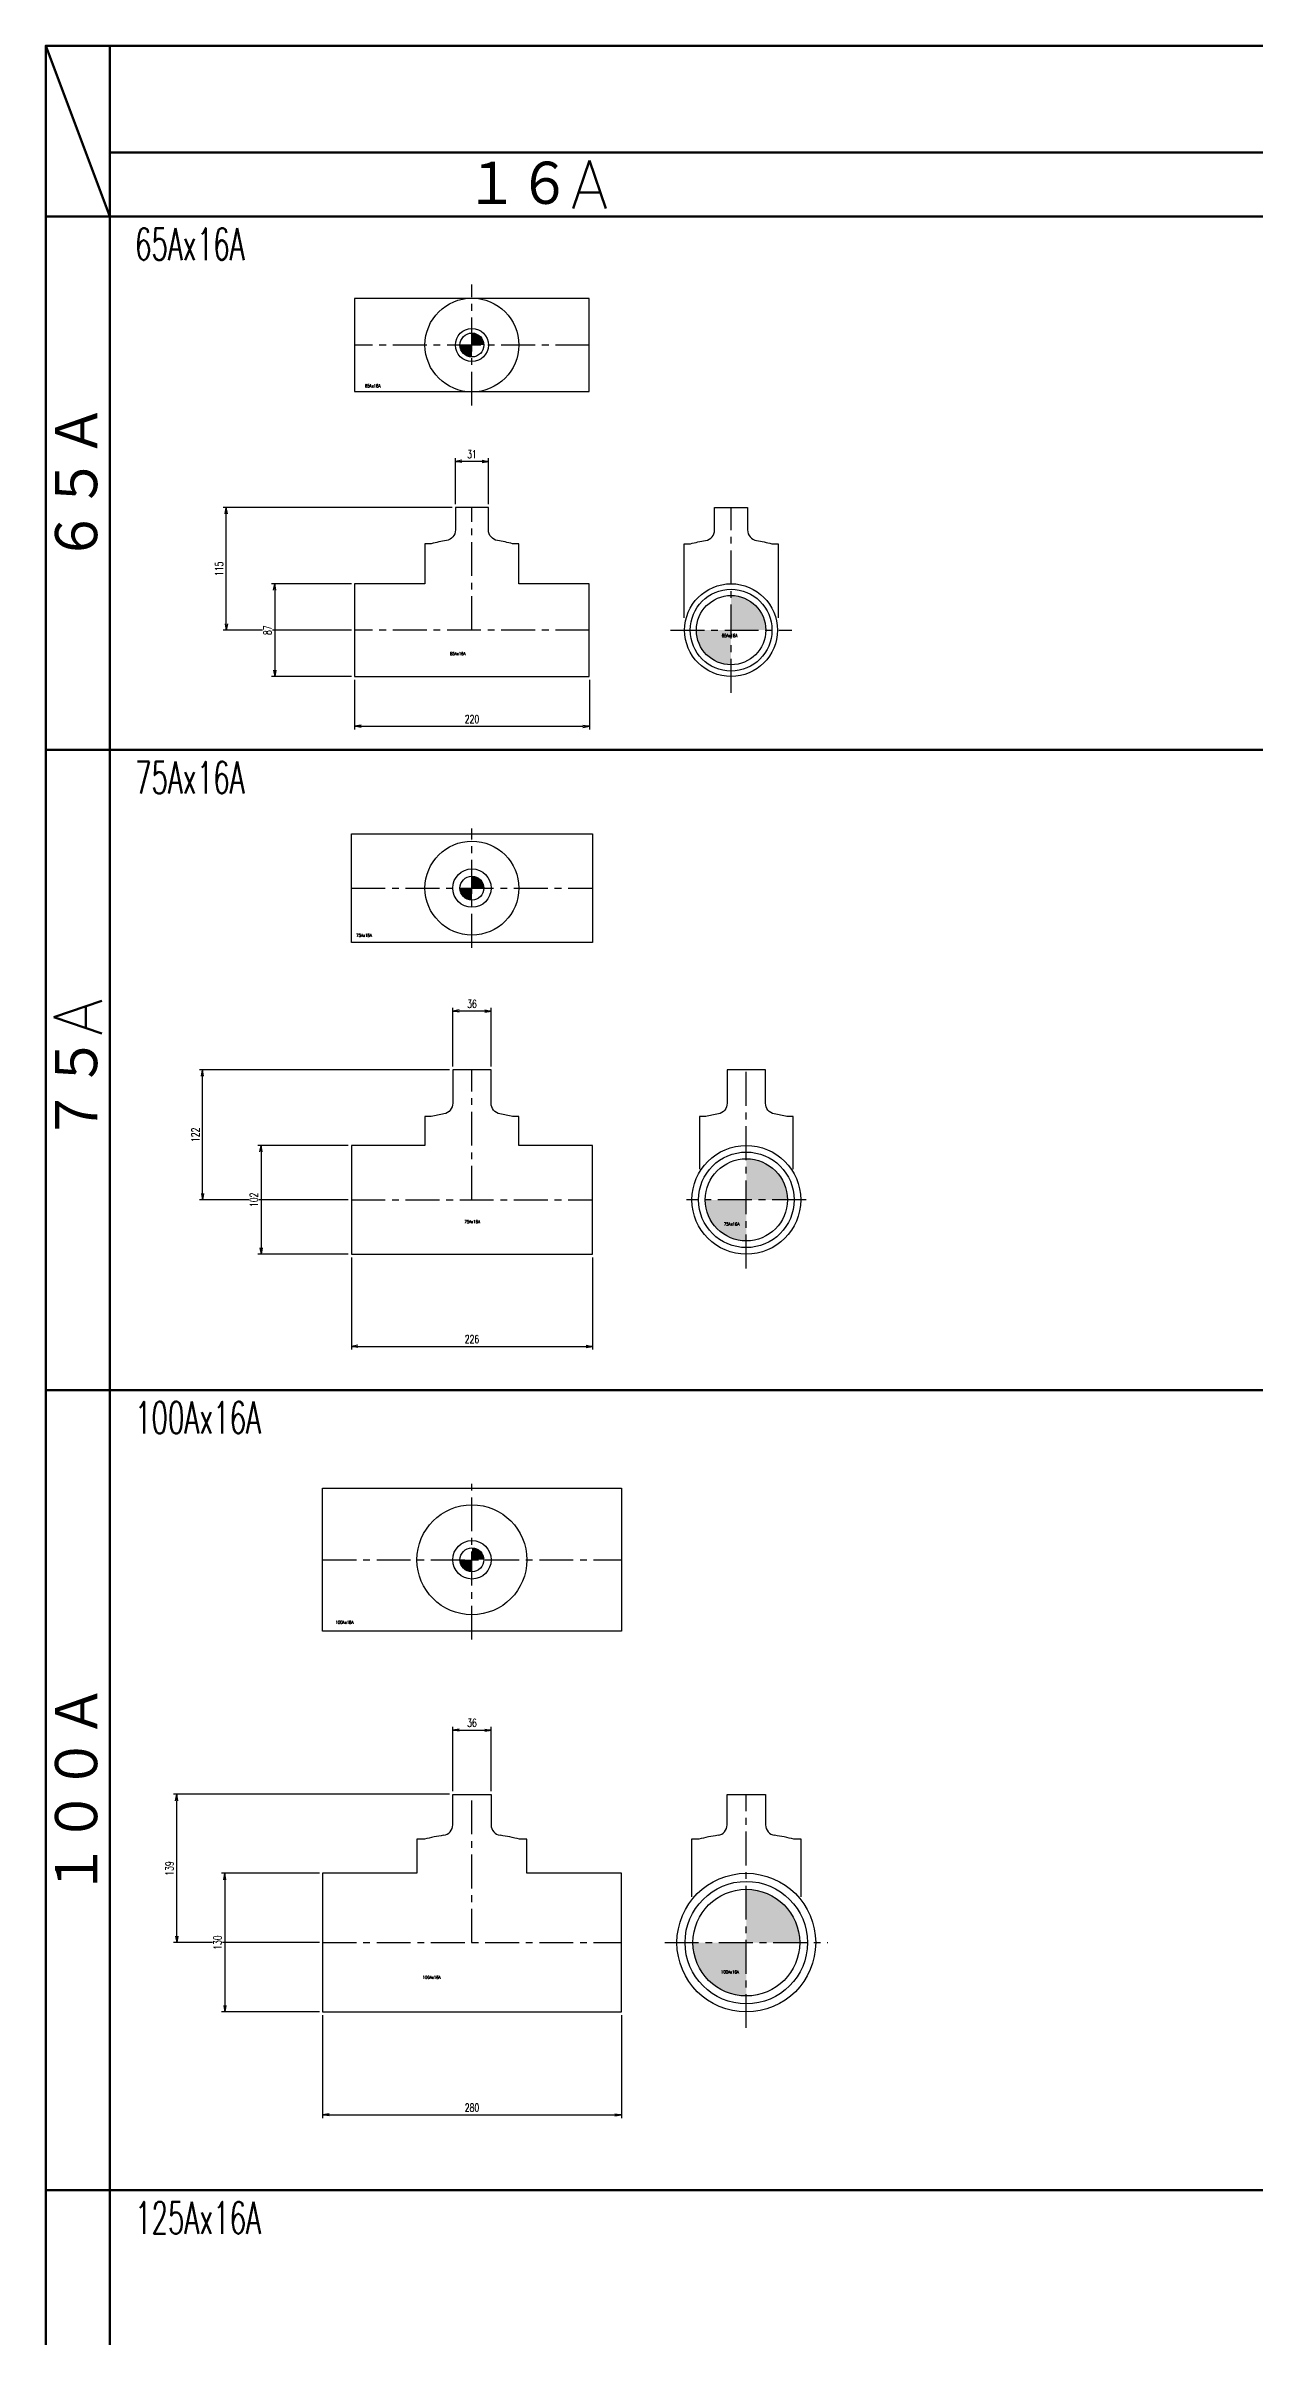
# Model space of a CAD drawing. Header units: millimetres. Extents: x 1711 to 90196, y -23291 to 8516.
# Drawn here: x 72476 to 73608, y -539 to 1608 of the extents above; entities that cross this region are included whole.
import ezdxf
from ezdxf.enums import TextEntityAlignment as Align

# ---------------------------------------------------------------- set-up
doc = ezdxf.new("R2010")
doc.units = ezdxf.units.MM
doc.header["$PDMODE"] = 35
doc.linetypes.add('CENTER', pattern=[50.8, 31.75, -6.35, 6.35, -6.35])
doc.layers.add('line', color=153, linetype='Continuous', lineweight=50)
for name, color, linetype in [('寸法', 2, 'Continuous'), ('配管-CVP', 4, 'Continuous'), ('＃配管（PVC)', 21, 'Continuous')]:
    doc.layers.add(name, color=color, linetype=linetype)
doc.styles.add('kpk', font='romans.shx', dxfattribs={"width": 0.7, "bigfont": 'extfont2.shx'})
doc.styles.get("Standard").update_dxf_attribs({"font": 'romans.shx', "bigfont": 'extfont.shx'})
doc.dimstyles.new('KPK-3', dxfattribs={"dimscale": 3, "dimtxt": 2.5, "dimasz": 2, "dimexe": 1, "dimexo": 1, "dimgap": 1, "dimtad": 3, "dimdec": 1, "dimdsep": 46, "dimtxsty": 'kpk', "dimblk": 'OPEN', "dimcen": 2.5, "dimclrd": 2, "dimclre": 2, "dimclrt": 4, "dimadec": 1, "dimazin": 2, "dimtfac": 1, "dimtdec": 1, "dimtmove": 0, "dimatfit": 2, "dimldrblk": 'OPEN', "dimfxl": 0, "dimlwd": -1, "dimlwe": -1, "dimarcsym": 0})

# ---------------------------------------------------------------- blocks, each defined once
blk = doc.blocks.new('_Open')
at = {"color": 0, "linetype": 'ByBlock', "lineweight": -2}
for p, q in [((-1, 0.17), (0, 0)), ((-1, -0.17), (0, 0)), ((0, 0), (-1, 0))]:
    blk.add_line(p, q, dxfattribs=at)
blk = doc.blocks.new('*D2094')
at = {"layer": 'Defpoints', "color": 0, "transparency": 16777216}
for p in [(72765.3, 1016.3), (72985.3, 1016.3), (72985.3, 969.7)]:
    blk.add_point(p, dxfattribs=at)
at = {"layer": '寸法', "color": 2, "transparency": 16777216}
for p, q in [((72765.3, 1013.3), (72765.3, 966.7)), ((72985.3, 1013.3), (72985.3, 966.7)), ((72771.3, 969.7), (72979.3, 969.7))]:
    blk.add_line(p, q, dxfattribs=at)
at = {"layer": '寸法', "color": 2, "transparency": 16777216, "xscale": 6, "yscale": 6, "zscale": 6, "rotation": 180}
blk.add_blockref('_Open', (72765.3, 969.7), dxfattribs=at)
at = {"layer": '寸法', "color": 2, "transparency": 16777216, "xscale": 6, "yscale": 6, "zscale": 6}
blk.add_blockref('_Open', (72985.3, 969.7), dxfattribs=at)
at = {"layer": '寸法', "color": 4, "transparency": 16777216, "insert": (72875.3, 976.5), "char_height": 7.5, "attachment_point": 5, "style": 'kpk', "bg_fill": 3, "box_fill_scale": 1.1, "bg_fill_color": 256, "bg_fill_true_color": 13158600, "bg_fill_transparency": 0}
blk.add_mtext('220', dxfattribs=at)
blk = doc.blocks.new('*D2095')
at = {"layer": 'Defpoints', "color": 0, "transparency": 16777216}
for p in [(72645, 1174.8), (72859.8, 1174.8), (72765.3, 1059.8)]:
    blk.add_point(p, dxfattribs=at)
at = {"layer": '寸法', "color": 2, "transparency": 16777216}
for p, q in [((72856.8, 1174.8), (72642, 1174.8)), ((72645, 1065.8), (72645, 1168.8)), ((72762.3, 1059.8), (72642, 1059.8))]:
    blk.add_line(p, q, dxfattribs=at)
at = {"layer": '寸法', "color": 2, "transparency": 16777216, "xscale": 6, "yscale": 6, "zscale": 6}
for p, rotation in [((72645, 1174.8), 90), ((72645, 1059.8), 270)]:
    blk.add_blockref('_Open', p, dxfattribs=dict(at, rotation=rotation))
at = {"layer": '寸法', "color": 4, "transparency": 16777216, "insert": (72638.3, 1117.3), "char_height": 7.5, "attachment_point": 5, "rotation": 90, "style": 'kpk', "bg_fill": 3, "box_fill_scale": 1.1, "bg_fill_color": 256, "bg_fill_true_color": 13158600, "bg_fill_transparency": 0}
blk.add_mtext('115', dxfattribs=at)
blk = doc.blocks.new('*D2096')
at = {"layer": 'Defpoints', "color": 0, "transparency": 16777216}
for p in [(72765.3, 1103.3), (72690.4, 1016.3), (72765.3, 1016.3)]:
    blk.add_point(p, dxfattribs=at)
at = {"layer": '寸法', "color": 2, "transparency": 16777216}
for p, q in [((72762.3, 1103.3), (72687.4, 1103.3)), ((72690.4, 1097.3), (72690.4, 1022.3)), ((72762.3, 1016.3), (72687.4, 1016.3))]:
    blk.add_line(p, q, dxfattribs=at)
at = {"layer": '寸法', "color": 2, "transparency": 16777216, "xscale": 6, "yscale": 6, "zscale": 6}
for p, rotation in [((72690.4, 1103.3), 90), ((72690.4, 1016.3), 270)]:
    blk.add_blockref('_Open', p, dxfattribs=dict(at, rotation=rotation))
at = {"layer": '寸法', "color": 4, "transparency": 16777216, "insert": (72683.7, 1059.8), "char_height": 7.5, "attachment_point": 5, "rotation": 90, "style": 'kpk', "bg_fill": 3, "box_fill_scale": 1.1, "bg_fill_color": 256, "bg_fill_true_color": 13158600, "bg_fill_transparency": 0}
blk.add_mtext('87', dxfattribs=at)
blk = doc.blocks.new('*D2097')
at = {"layer": 'Defpoints', "color": 0, "transparency": 16777216}
for p in [(72859.8, 1174.8), (72890.8, 1174.8)]:
    blk.add_point(p, dxfattribs=at)
at = {"layer": '寸法', "color": 2, "transparency": 16777216}
for p, q in [((72859.8, 1177.8), (72859.8, 1221)), ((72884.8, 1218), (72865.8, 1218)), ((72890.8, 1177.8), (72890.8, 1221))]:
    blk.add_line(p, q, dxfattribs=at)
at = {"layer": '寸法', "color": 2, "transparency": 16777216, "xscale": 6, "yscale": 6, "zscale": 6, "rotation": 180}
blk.add_blockref('_Open', (72859.8, 1218), dxfattribs=at)
at = {"layer": '寸法', "color": 2, "transparency": 16777216, "xscale": 6, "yscale": 6, "zscale": 6}
blk.add_blockref('_Open', (72890.8, 1218), dxfattribs=at)
at = {"layer": '寸法', "color": 4, "transparency": 16777216, "insert": (72875.3, 1224.7), "char_height": 7.5, "attachment_point": 5, "style": 'kpk', "bg_fill": 3, "box_fill_scale": 1.1, "bg_fill_color": 256, "bg_fill_true_color": 13158600, "bg_fill_transparency": 0}
blk.add_mtext('31', dxfattribs=at)
at = {"layer": 'Defpoints', "color": 0, "transparency": 16777216}
blk.add_point((72859.8, 1218), dxfattribs=at)
blk = doc.blocks.new('*D2110')
at = {"layer": 'Defpoints', "color": 0, "transparency": 16777216}
for p in [(72622.8, 647.8), (72857.3, 647.8), (72762.3, 525.8)]:
    blk.add_point(p, dxfattribs=at)
at = {"layer": '寸法', "color": 2, "transparency": 16777216}
for p, q in [((72854.3, 647.8), (72619.8, 647.8)), ((72622.8, 531.8), (72622.8, 641.8)), ((72759.3, 525.8), (72619.8, 525.8))]:
    blk.add_line(p, q, dxfattribs=at)
at = {"layer": '寸法', "color": 2, "transparency": 16777216, "xscale": 6, "yscale": 6, "zscale": 6}
for p, rotation in [((72622.8, 647.8), 90), ((72622.8, 525.8), 270)]:
    blk.add_blockref('_Open', p, dxfattribs=dict(at, rotation=rotation))
at = {"layer": '寸法', "color": 4, "transparency": 16777216, "insert": (72616.1, 586.8), "char_height": 7.5, "attachment_point": 5, "rotation": 90, "style": 'kpk', "bg_fill": 3, "box_fill_scale": 1.1, "bg_fill_color": 256, "bg_fill_true_color": 13158600, "bg_fill_transparency": 0}
blk.add_mtext('122', dxfattribs=at)
blk = doc.blocks.new('*D2111')
at = {"layer": 'Defpoints', "color": 0, "transparency": 16777216}
for p in [(72762.3, 576.8), (72677.6, 474.8), (72762.3, 474.8)]:
    blk.add_point(p, dxfattribs=at)
at = {"layer": '寸法', "color": 2, "transparency": 16777216}
for p, q in [((72759.3, 576.8), (72674.6, 576.8)), ((72677.6, 570.8), (72677.6, 480.8)), ((72759.3, 474.8), (72674.6, 474.8))]:
    blk.add_line(p, q, dxfattribs=at)
at = {"layer": '寸法', "color": 2, "transparency": 16777216, "xscale": 6, "yscale": 6, "zscale": 6}
for p, rotation in [((72677.6, 576.8), 90), ((72677.6, 474.8), 270)]:
    blk.add_blockref('_Open', p, dxfattribs=dict(at, rotation=rotation))
at = {"layer": '寸法', "color": 4, "transparency": 16777216, "insert": (72670.9, 525.8), "char_height": 7.5, "attachment_point": 5, "rotation": 90, "style": 'kpk', "bg_fill": 3, "box_fill_scale": 1.1, "bg_fill_color": 256, "bg_fill_true_color": 13158600, "bg_fill_transparency": 0}
blk.add_mtext('102', dxfattribs=at)
blk = doc.blocks.new('*D2112')
at = {"layer": 'Defpoints', "color": 0, "transparency": 16777216}
for p in [(72762.3, 474.8), (72988.3, 474.8), (72988.3, 388.5)]:
    blk.add_point(p, dxfattribs=at)
at = {"layer": '寸法', "color": 2, "transparency": 16777216}
for p, q in [((72762.3, 471.8), (72762.3, 385.5)), ((72988.3, 471.8), (72988.3, 385.5)), ((72768.3, 388.5), (72982.3, 388.5))]:
    blk.add_line(p, q, dxfattribs=at)
at = {"layer": '寸法', "color": 2, "transparency": 16777216, "xscale": 6, "yscale": 6, "zscale": 6, "rotation": 180}
blk.add_blockref('_Open', (72762.3, 388.5), dxfattribs=at)
at = {"layer": '寸法', "color": 2, "transparency": 16777216, "xscale": 6, "yscale": 6, "zscale": 6}
blk.add_blockref('_Open', (72988.3, 388.5), dxfattribs=at)
at = {"layer": '寸法', "color": 4, "transparency": 16777216, "insert": (72875.3, 395.3), "char_height": 7.5, "attachment_point": 5, "style": 'kpk', "bg_fill": 3, "box_fill_scale": 1.1, "bg_fill_color": 256, "bg_fill_true_color": 13158600, "bg_fill_transparency": 0}
blk.add_mtext('226', dxfattribs=at)
blk = doc.blocks.new('*D2113')
at = {"layer": 'Defpoints', "color": 0, "transparency": 16777216}
for p in [(72857.3, 702.8), (72857.3, 647.8), (72893.3, 647.8)]:
    blk.add_point(p, dxfattribs=at)
at = {"layer": '寸法', "color": 2, "transparency": 16777216}
for p, q in [((72857.3, 650.8), (72857.3, 705.8)), ((72887.3, 702.8), (72863.3, 702.8)), ((72893.3, 650.8), (72893.3, 705.8))]:
    blk.add_line(p, q, dxfattribs=at)
at = {"layer": '寸法', "color": 2, "transparency": 16777216, "xscale": 6, "yscale": 6, "zscale": 6, "rotation": 180}
blk.add_blockref('_Open', (72857.3, 702.8), dxfattribs=at)
at = {"layer": '寸法', "color": 2, "transparency": 16777216, "xscale": 6, "yscale": 6, "zscale": 6}
blk.add_blockref('_Open', (72893.3, 702.8), dxfattribs=at)
at = {"layer": '寸法', "color": 4, "transparency": 16777216, "insert": (72875.3, 709.5), "char_height": 7.5, "attachment_point": 5, "style": 'kpk', "bg_fill": 3, "box_fill_scale": 1.1, "bg_fill_color": 256, "bg_fill_true_color": 13158600, "bg_fill_transparency": 0}
blk.add_mtext('36', dxfattribs=at)
blk = doc.blocks.new('*D2118')
at = {"layer": 'Defpoints', "color": 0, "transparency": 16777216}
for p in [(72598.6, -31.4), (72857.3, -31.4), (72735.3, -170.4)]:
    blk.add_point(p, dxfattribs=at)
at = {"layer": '寸法', "color": 2, "transparency": 16777216}
for p, q in [((72854.3, -31.4), (72595.6, -31.4)), ((72598.6, -164.4), (72598.6, -37.4)), ((72732.3, -170.4), (72595.6, -170.4))]:
    blk.add_line(p, q, dxfattribs=at)
at = {"layer": '寸法', "color": 2, "transparency": 16777216, "xscale": 6, "yscale": 6, "zscale": 6}
for p, rotation in [((72598.6, -31.4), 90), ((72598.6, -170.4), 270)]:
    blk.add_blockref('_Open', p, dxfattribs=dict(at, rotation=rotation))
at = {"layer": '寸法', "color": 4, "transparency": 16777216, "insert": (72591.8, -100.9), "char_height": 7.5, "attachment_point": 5, "rotation": 90, "style": 'kpk', "bg_fill": 3, "box_fill_scale": 1.1, "bg_fill_color": 256, "bg_fill_true_color": 13158600, "bg_fill_transparency": 0}
blk.add_mtext('139', dxfattribs=at)
blk = doc.blocks.new('*D2119')
at = {"layer": 'Defpoints', "color": 0, "transparency": 16777216}
for p in [(72735.3, -105.4), (72643.6, -235.4), (72735.3, -235.4)]:
    blk.add_point(p, dxfattribs=at)
at = {"layer": '寸法', "color": 2, "transparency": 16777216}
for p, q in [((72732.3, -105.4), (72640.6, -105.4)), ((72643.6, -111.4), (72643.6, -229.4)), ((72732.3, -235.4), (72640.6, -235.4))]:
    blk.add_line(p, q, dxfattribs=at)
at = {"layer": '寸法', "color": 2, "transparency": 16777216, "xscale": 6, "yscale": 6, "zscale": 6}
for p, rotation in [((72643.6, -105.4), 90), ((72643.6, -235.4), 270)]:
    blk.add_blockref('_Open', p, dxfattribs=dict(at, rotation=rotation))
at = {"layer": '寸法', "color": 4, "transparency": 16777216, "insert": (72636.9, -170.4), "char_height": 7.5, "attachment_point": 5, "rotation": 90, "style": 'kpk', "bg_fill": 3, "box_fill_scale": 1.1, "bg_fill_color": 256, "bg_fill_true_color": 13158600, "bg_fill_transparency": 0}
blk.add_mtext('130', dxfattribs=at)
blk = doc.blocks.new('*D2120')
at = {"layer": 'Defpoints', "color": 0, "transparency": 16777216}
for p in [(72735.3, -235.4), (73015.3, -235.4), (73015.3, -331.8)]:
    blk.add_point(p, dxfattribs=at)
at = {"layer": '寸法', "color": 2, "transparency": 16777216}
for p, q in [((72735.3, -238.4), (72735.3, -334.8)), ((73015.3, -238.4), (73015.3, -334.8)), ((72741.3, -331.8), (73009.3, -331.8))]:
    blk.add_line(p, q, dxfattribs=at)
at = {"layer": '寸法', "color": 2, "transparency": 16777216, "xscale": 6, "yscale": 6, "zscale": 6, "rotation": 180}
blk.add_blockref('_Open', (72735.3, -331.8), dxfattribs=at)
at = {"layer": '寸法', "color": 2, "transparency": 16777216, "xscale": 6, "yscale": 6, "zscale": 6}
blk.add_blockref('_Open', (73015.3, -331.8), dxfattribs=at)
at = {"layer": '寸法', "color": 4, "transparency": 16777216, "insert": (72875.3, -325.1), "char_height": 7.5, "attachment_point": 5, "style": 'kpk', "bg_fill": 3, "box_fill_scale": 1.1, "bg_fill_color": 256, "bg_fill_true_color": 13158600, "bg_fill_transparency": 0}
blk.add_mtext('280', dxfattribs=at)
blk = doc.blocks.new('*D2121')
at = {"layer": 'Defpoints', "color": 0, "transparency": 16777216}
for p in [(72893.3, 28.8), (72857.3, -31.4), (72893.3, -31.4)]:
    blk.add_point(p, dxfattribs=at)
at = {"layer": '寸法', "color": 2, "transparency": 16777216}
for p, q in [((72857.3, -28.4), (72857.3, 31.8)), ((72863.3, 28.8), (72887.3, 28.8)), ((72893.3, -28.4), (72893.3, 31.8))]:
    blk.add_line(p, q, dxfattribs=at)
at = {"layer": '寸法', "color": 2, "transparency": 16777216, "xscale": 6, "yscale": 6, "zscale": 6, "rotation": 180}
blk.add_blockref('_Open', (72857.3, 28.8), dxfattribs=at)
at = {"layer": '寸法', "color": 2, "transparency": 16777216, "xscale": 6, "yscale": 6, "zscale": 6}
blk.add_blockref('_Open', (72893.3, 28.8), dxfattribs=at)
at = {"layer": '寸法', "color": 4, "transparency": 16777216, "insert": (72875.3, 35.6), "char_height": 7.5, "attachment_point": 5, "style": 'kpk', "bg_fill": 3, "box_fill_scale": 1.1, "bg_fill_color": 256, "bg_fill_true_color": 13158600, "bg_fill_transparency": 0}
blk.add_mtext('36', dxfattribs=at)
blk = doc.blocks.new('A$C8e9c73af')
at = {"layer": 'line'}
for p, q in [((0, 0), (8860, 0)), ((60, 0), (60, -5360))]:
    blk.add_line(p, q, dxfattribs=at)
for points in [[(1160, -5360), (60, -5360), (0, -5360), (0, 0), (60, -160), (0, -160), (60, -160), (1160, -160), (2260, -160), (3360, -160), (4460, -160), (5560, -160), (6660, -160), (7760, -160), (8860, -160)], [(60, -100), (1160, -100), (2260, -100)], [(0, -660), (60, -660), (1160, -660), (2260, -660), (3360, -660), (4460, -660), (5560, -660), (6660, -660), (7760, -660), (8860, -660), (8920, -660), (10020, -660), (11120, -660), (12220, -660), (13320, -660), (14420, -660), (15520, -660), (16620, -660), (17720, -660)], [(0, -1260), (60, -1260), (1160, -1260), (2260, -1260), (3360, -1260), (4460, -1260), (5560, -1260), (6660, -1260), (7760, -1260), (8860, -1260), (8920, -1260), (10020, -1260), (11120, -1260), (12220, -1260), (13320, -1260), (14420, -1260), (15520, -1260), (16620, -1260), (17720, -1260)], [(0, -2010), (60, -2010), (1160, -2010), (2260, -2010), (3360, -2010), (4460, -2010), (5560, -2010), (6660, -2010), (7760, -2010), (8860, -2010), (8920, -2010), (10020, -2010), (11120, -2010), (12220, -2010), (13320, -2010), (14420, -2010), (15520, -2010), (16620, -2010), (17720, -2010)]]:
    blk.add_lwpolyline(points, dxfattribs=at)
for s, insert, char_height, attachment_point in [('１６A', (460, -130), 45, 5), ('{\\W0.6;65Ax16A}', (83.6, -185.9), 30, 4), ('{\\W0.6;75Ax16A}', (83.6, -685.9), 30, 4), ('{\\W0.6;100Ax16A}', (83.6, -1285.9), 30, 4), ('{\\W0.6;125Ax16A}', (83.6, -2035.9), 30, 4)]:
    blk.add_mtext(s, dxfattribs=dict(at, insert=insert, char_height=char_height, attachment_point=attachment_point))
at = {"layer": 'line', "char_height": 45, "attachment_point": 5, "rotation": 90}
for s, insert in [('６５Ａ', (30, -410)), ('７５A', (30, -960)), ('１００Ａ', (30, -1635))]:
    blk.add_mtext(s, dxfattribs=dict(at, insert=insert))
blk = doc.blocks.new('65Ax16A-TS_BT『Ｔ型』-正面')
at = {"layer": '＃配管（PVC)', "color": 2, "linetype": 'CENTER'}
for p, q in [((0, 0), (0, 115)), ((110, 0), (-110, 0))]:
    blk.add_line(p, q, dxfattribs=at)
at = {"layer": '＃配管（PVC)', "color": 0, "linetype": 'ByBlock'}
blk.add_lwpolyline([(23.9, 84, -0.368074), (15.5, 93.9), (15.5, 115), (-15.5, 115), (-15.5, 93.9, -0.368074), (-23.9, 84, 0.024194), (-38.1, 81), (-44, 81), (-44, 43.5), (-110, 43.5), (-110, -43.5), (110, -43.5), (110, 43.5), (44, 43.5), (44, 81), (38.1, 81, 0.024194)], format="xyb", close=True, dxfattribs=at)
at = {"layer": '＃配管（PVC)', "color": 6, "style": 'kpk', "width": 0.7}
blk.add_text('65Ax16A', height=3, dxfattribs=at).set_placement((-13.3, -20.5), align=Align.TOP_CENTER)
blk = doc.blocks.new('65Ax16A-TS_BT『Ｔ型』-側面')
at = {"layer": '＃配管（PVC)', "linetype": 'ByBlock'}
h = blk.add_hatch(color=252, dxfattribs=at)
h.dxf.hatch_style = 1
h.paths.add_polyline_path([(0, 32.5), (0, 0), (32.5, 0, 0.414214)])
h.paths.add_polyline_path([(-32.5, 0, 0.414214), (0, -32.5), (0, 0)])
at = {"layer": '＃配管（PVC)', "color": 2, "linetype": 'CENTER'}
for p, q in [((0, -58.6), (0, 115)), ((-56.8, 0), (56.8, 0))]:
    blk.add_line(p, q, dxfattribs=at)
at = {"layer": '＃配管（PVC)', "color": 0, "linetype": 'ByBlock'}
blk.add_lwpolyline([(-44, 11.6), (-44, 81), (-38.1, 81, -0.024194), (-23.9, 84, 0.368074), (-15.5, 93.9), (-15.5, 115), (15.5, 115), (15.5, 93.9, 0.368074), (23.9, 84, -0.024194), (38.1, 81), (44, 81), (44, 11.6)], format="xyb", dxfattribs=at)
for radius in [43.5, 38.3, 32.5]:
    blk.add_circle((0, 0), radius, dxfattribs=at)
at = {"layer": '＃配管（PVC)', "color": 6, "style": 'kpk', "width": 0.7}
blk.add_text('65Ax16A', height=3, dxfattribs=at).set_placement((-1.4, -3.6), align=Align.TOP_CENTER)
blk = doc.blocks.new('65Ax16A-TS_BT『Ｔ型』-上面')
at = {"layer": '＃配管（PVC)', "linetype": 'ByBlock'}
h = blk.add_hatch(color=252, dxfattribs=at)
h.dxf.hatch_style = 1
h.paths.add_polyline_path([(11.2, 0, 0.414214), (0, 11.2), (0, 0)])
h.paths.add_polyline_path([(-11.2, 0, 0.414214), (0, -11.2), (0, 0)])
at = {"layer": '＃配管（PVC)', "color": 2, "linetype": 'CENTER'}
blk.add_line((0, -56.8), (0, 56.8), dxfattribs=at)
at = {"layer": '＃配管（PVC)', "color": 0, "linetype": 'ByBlock'}
blk.add_lwpolyline([(-110, 43.5), (-110, -43.5), (110, -43.5), (110, 43.5)], close=True, dxfattribs=at)
at = {"layer": '＃配管（PVC)', "color": 2, "linetype": 'CENTER'}
blk.add_lwpolyline([(110, 0), (-110, 0)], dxfattribs=at)
at = {"layer": '＃配管（PVC)', "color": 0, "linetype": 'ByBlock'}
for radius in [44, 15.5, 11.2]:
    blk.add_circle((0, 0), radius, dxfattribs=at)
at = {"layer": '＃配管（PVC)', "color": 6, "style": 'kpk', "width": 0.7}
blk.add_text('65Ax16A', height=3, dxfattribs=at).set_placement((-93, -36.8), align=Align.TOP_CENTER)
blk = doc.blocks.new('75Ax16A-TS_BT『Ｔ型』-上面')
at = {"layer": '＃配管（PVC)', "linetype": 'ByBlock'}
h = blk.add_hatch(color=252, dxfattribs=at)
h.dxf.hatch_style = 1
h.paths.add_polyline_path([(0, 11.2), (0, 0), (11.2, 0, 0.414214)])
h.paths.add_polyline_path([(0, 0), (-11.2, 0, 0.414214), (0, -11.2)])
at = {"layer": '＃配管（PVC)', "color": 2, "linetype": 'CENTER'}
for p, q in [((0, -56), (0, 56)), ((-113, 0), (113, 0))]:
    blk.add_line(p, q, dxfattribs=at)
at = {"layer": '＃配管（PVC)', "color": 0, "linetype": 'ByBlock'}
blk.add_lwpolyline([(-113, -51), (-113, 51), (113, 51), (113, -51)], close=True, dxfattribs=at)
for radius in [44, 18, 11.2]:
    blk.add_circle((0, 0), radius, dxfattribs=at)
at = {"layer": '＃配管（PVC)', "color": 6, "style": 'kpk', "width": 0.7}
blk.add_text('75Ax16A', height=3, dxfattribs=at).set_placement((-101.1, -42.7), align=Align.TOP_CENTER)
blk = doc.blocks.new('75Ax16A-TS_BT『Ｔ型』-正面')
at = {"layer": '＃配管（PVC)', "color": 2, "linetype": 'CENTER'}
for p, q in [((0, 0), (0, 122)), ((-113, 0), (113, 0))]:
    blk.add_line(p, q, dxfattribs=at)
at = {"layer": '＃配管（PVC)', "color": 0, "linetype": 'ByBlock'}
blk.add_lwpolyline([(26.2, 80.6, -0.363582), (18, 90.5), (18, 122), (-18, 122), (-18, 90.5, -0.363582), (-26.2, 80.6, 0.02023), (-38.1, 78), (-44, 78), (-44, 51), (-113, 51), (-113, -51), (113, -51), (113, 51), (44, 51), (44, 78), (38.1, 78, 0.02023)], format="xyb", close=True, dxfattribs=at)
at = {"layer": '＃配管（PVC)', "color": 6, "style": 'kpk', "width": 0.7}
blk.add_text('75Ax16A', height=3, dxfattribs=at).set_placement((0.3, -18.9), align=Align.TOP_CENTER)
blk = doc.blocks.new('75Ax16A-TS_BT『Ｔ型』-側面')
at = {"layer": '＃配管（PVC)', "linetype": 'ByBlock'}
h = blk.add_hatch(color=252, dxfattribs=at)
h.dxf.hatch_style = 1
h.paths.add_polyline_path([(38.5, 0, 0.414214), (0, 38.5), (0, 0)])
h.paths.add_polyline_path([(-38.5, 0, 0.414214), (0, -38.5), (0, 0)])
at = {"layer": '＃配管（PVC)', "color": 2, "linetype": 'CENTER'}
for p, q in [((0, -64.3), (0, 122)), ((56, 0), (-56, 0))]:
    blk.add_line(p, q, dxfattribs=at)
at = {"layer": '＃配管（PVC)', "color": 0, "linetype": 'ByBlock'}
blk.add_lwpolyline([(44, 28.6), (44, 78), (38.1, 78, 0.02023), (26.2, 80.6, -0.363582), (18, 90.5), (18, 122), (-18, 122), (-18, 90.5, -0.363582), (-26.2, 80.6, 0.02023), (-38.1, 78), (-44, 78), (-44, 28.6)], format="xyb", dxfattribs=at)
for radius in [51, 44.8, 38.5]:
    blk.add_circle((0, 0), radius, dxfattribs=at)
at = {"layer": '＃配管（PVC)', "color": 6, "style": 'kpk', "width": 0.7}
blk.add_text('75Ax16A', height=3, dxfattribs=at).set_placement((-13.7, -21.2), align=Align.TOP_CENTER)
blk = doc.blocks.new('100Ax16A-TS_BT『Ｔ型』-上面')
at = {"layer": '＃配管（PVC)', "linetype": 'ByBlock'}
h = blk.add_hatch(color=252, dxfattribs=at)
h.dxf.hatch_style = 1
h.paths.add_polyline_path([(0, 11.2), (0, 0), (11.2, 0, 0.414214)])
h.paths.add_polyline_path([(0, 0), (-11.2, 0, 0.414214), (0, -11.2)])
at = {"layer": '＃配管（PVC)', "color": 2, "linetype": 'CENTER'}
for p, q in [((0, -74.8), (0, 74.8)), ((-140, 0), (140, 0))]:
    blk.add_line(p, q, dxfattribs=at)
at = {"layer": '＃配管（PVC)', "color": 0, "linetype": 'ByBlock'}
blk.add_lwpolyline([(-140, 67), (140, 67), (140, -67), (-140, -67)], close=True, dxfattribs=at)
for radius in [51.5, 18, 11.2]:
    blk.add_circle((0, 0), radius, dxfattribs=at)
at = {"layer": '＃配管（PVC)', "color": 6, "style": 'kpk', "width": 0.7}
blk.add_text('100Ax16A', height=3, dxfattribs=at).set_placement((-119.4, -57.1), align=Align.TOP_CENTER)
blk = doc.blocks.new('100Ax16A-TS_BT『Ｔ型』-正面')
at = {"layer": '＃配管（PVC)', "color": 2, "linetype": 'CENTER'}
for p, q in [((0, 0), (0, 139)), ((-140, 0), (140, 0))]:
    blk.add_line(p, q, dxfattribs=at)
at = {"layer": '＃配管（PVC)', "color": 0, "linetype": 'ByBlock'}
blk.add_lwpolyline([(-26.5, 100.6, 0.371527), (-18, 110.5), (-18, 139), (18, 139), (18, 110.5, 0.371527), (26.5, 100.6)], format="xyb", dxfattribs=at)
blk.add_lwpolyline([(-44.5, 97), (-51.5, 97), (-51.5, 65), (-140, 65), (-140, -65), (140, -65), (140, 65), (51.5, 65), (51.5, 97), (44.5, 97)], dxfattribs=at)
for start, end in [(98.4745, 104.3132), (75.6868, 81.5255)]:
    blk.add_arc((0, -77.4), 180, start, end, dxfattribs=at)
at = {"layer": '＃配管（PVC)', "color": 6, "style": 'kpk', "width": 0.7}
blk.add_text('100Ax16A', height=3, dxfattribs=at).set_placement((-37.8, -31), align=Align.TOP_CENTER)
blk = doc.blocks.new('100Ax16A-TS_BT『Ｔ型』-側面')
at = {"layer": '＃配管（PVC)', "linetype": 'ByBlock'}
h = blk.add_hatch(color=252, dxfattribs=at)
h.dxf.hatch_style = 1
h.paths.add_polyline_path([(0, 0), (50, 0, 0.414214), (0, 50)])
h.paths.add_polyline_path([(0, 0), (-50, 0, 0.414214), (0, -50)])
at = {"layer": '＃配管（PVC)', "color": 2, "linetype": 'CENTER'}
for p, q in [((0, -80), (0, 139)), ((-76.5, 0), (76.4, 0))]:
    blk.add_line(p, q, dxfattribs=at)
at = {"layer": '＃配管（PVC)', "color": 0, "linetype": 'ByBlock'}
blk.add_lwpolyline([(-26.5, 100.6, 0.371527), (-18, 110.5), (-18, 139), (18, 139), (18, 110.5, 0.371527), (26.5, 100.6)], format="xyb", dxfattribs=at)
for points in [[(-44.5, 97), (-51.5, 97), (-51.5, 42.9)], [(51.5, 42.9), (51.5, 97), (44.5, 97)]]:
    blk.add_lwpolyline(points, dxfattribs=at)
for radius in [65, 57.4, 50]:
    blk.add_circle((0, 0), radius, dxfattribs=at)
for start, end in [(98.4745, 104.3132), (75.6868, 81.5255)]:
    blk.add_arc((0, -77.4), 180, start, end, dxfattribs=at)
at = {"layer": '＃配管（PVC)', "color": 6, "style": 'kpk', "width": 0.7}
blk.add_text('100Ax16A', height=3, dxfattribs=at).set_placement((-15.3, -26), align=Align.TOP_CENTER)

msp = doc.modelspace()

# ---------------------------------------------------------------- block references
at = {"layer": '配管-CVP', "linetype": 'ByBlock'}
for name, p in [('65Ax16A-TS_BT『Ｔ型』-上面', (72875.2529, 1327.105)), ('65Ax16A-TS_BT『Ｔ型』-側面', (73118.102, 1059.831)), ('75Ax16A-TS_BT『Ｔ型』-上面', (72875.2529, 818.0213)), ('75Ax16A-TS_BT『Ｔ型』-側面', (73132.3929, 525.8413)), ('100Ax16A-TS_BT『Ｔ型』-上面', (72875.2529, 188.4298)), ('100Ax16A-TS_BT『Ｔ型』-側面', (73132.3929, -170.4325))]:
    msp.add_blockref(name, p, dxfattribs=at)

# ---------------------------------------------------------------- dimensions: what is measured, and where the dimension line sits
at = {"layer": '寸法'}
for base, p1, p2, picture, middle in [((72645.0117, 1174.831), (72765.2529, 1059.831), (72859.7529, 1174.831), '*D2095', (72638.2617, 1117.331)), ((72622.8344, 647.8413), (72762.2529, 525.8413), (72857.2529, 647.8413), '*D2110', (72616.0844, 586.8413)), ((72598.5923, -31.4325), (72735.2529, -170.4325), (72857.2529, -31.4325), '*D2118', (72591.8423, -100.9325))]:
    dim = msp.add_linear_dim(base=base, p1=p1, p2=p2, angle=90, dimstyle='KPK-3', dxfattribs=at)
    dim.commit()
    dim.dimension.update_dxf_attribs({"geometry": picture, "text_midpoint": middle})
dim = msp.add_linear_dim(base=(72985.2529, 969.7292), p1=(72765.2529, 1016.331), p2=(72985.2529, 1016.331), dimstyle='KPK-3', dxfattribs=at)
dim.commit()
dim.dimension.update_dxf_attribs({"geometry": '*D2094', "text_midpoint": (72875.2529, 976.4792)})

# ---------------------------------------------------------------- next in the draw order: dimensions: what is measured, and where the dimension line sits
for base, p1, p2, picture, middle in [((72859.7529, 1217.9637), (72890.7529, 1174.831), (72859.7529, 1174.831), '*D2097', (72875.2529, 1224.7137)), ((72857.2529, 702.7828), (72893.2529, 647.8413), (72857.2529, 647.8413), '*D2113', (72875.2529, 709.5328)), ((72893.2529, 28.8254), (72857.2529, -31.4325), (72893.2529, -31.4325), '*D2121', (72875.2529, 35.5754))]:
    dim = msp.add_linear_dim(base=base, p1=p1, p2=p2, dimstyle='KPK-3', dxfattribs=at)
    dim.commit()
    dim.dimension.update_dxf_attribs({"geometry": picture, "text_midpoint": middle})
for base, p1, p2, picture, middle in [((72690.4453, 1016.331), (72765.2529, 1103.331), (72765.2529, 1016.331), '*D2096', (72683.6953, 1059.831)), ((72677.6062, 474.8413), (72762.2529, 576.8413), (72762.2529, 474.8413), '*D2111', (72670.8562, 525.8413)), ((72643.6353, -235.4325), (72735.2529, -105.4325), (72735.2529, -235.4325), '*D2119', (72636.8853, -170.4325))]:
    dim = msp.add_linear_dim(base=base, p1=p1, p2=p2, angle=90, dimstyle='KPK-3', dxfattribs=at)
    dim.commit()
    dim.dimension.update_dxf_attribs({"geometry": picture, "text_midpoint": middle})

# ---------------------------------------------------------------- next in the draw order: block references
at = {"layer": '配管-CVP', "linetype": 'ByBlock'}
msp.add_blockref('65Ax16A-TS_BT『Ｔ型』-正面', (72875.2529, 1059.831), dxfattribs=at)

# ---------------------------------------------------------------- next in the draw order: dimensions: what is measured, and where the dimension line sits
at = {"layer": '寸法'}
for base, p1, p2, picture, middle in [((72988.2529, 388.5219), (72762.2529, 474.8413), (72988.2529, 474.8413), '*D2112', (72875.2529, 395.2719)), ((73015.2529, -331.807), (72735.2529, -235.4325), (73015.2529, -235.4325), '*D2120', (72875.2529, -325.057))]:
    dim = msp.add_linear_dim(base=base, p1=p1, p2=p2, dimstyle='KPK-3', dxfattribs=at)
    dim.commit()
    dim.dimension.update_dxf_attribs({"geometry": picture, "text_midpoint": middle})

# ---------------------------------------------------------------- next in the draw order: block references
at = {"layer": 'line'}
msp.add_blockref('A$C8e9c73af', (72475.9035, 1607.5677), dxfattribs=at)
at = {"layer": '配管-CVP', "linetype": 'ByBlock'}
for name, p in [('75Ax16A-TS_BT『Ｔ型』-正面', (72875.2529, 525.8413)), ('100Ax16A-TS_BT『Ｔ型』-正面', (72875.2529, -170.4325))]:
    msp.add_blockref(name, p, dxfattribs=at)

doc.saveas('drawing.dxf')
